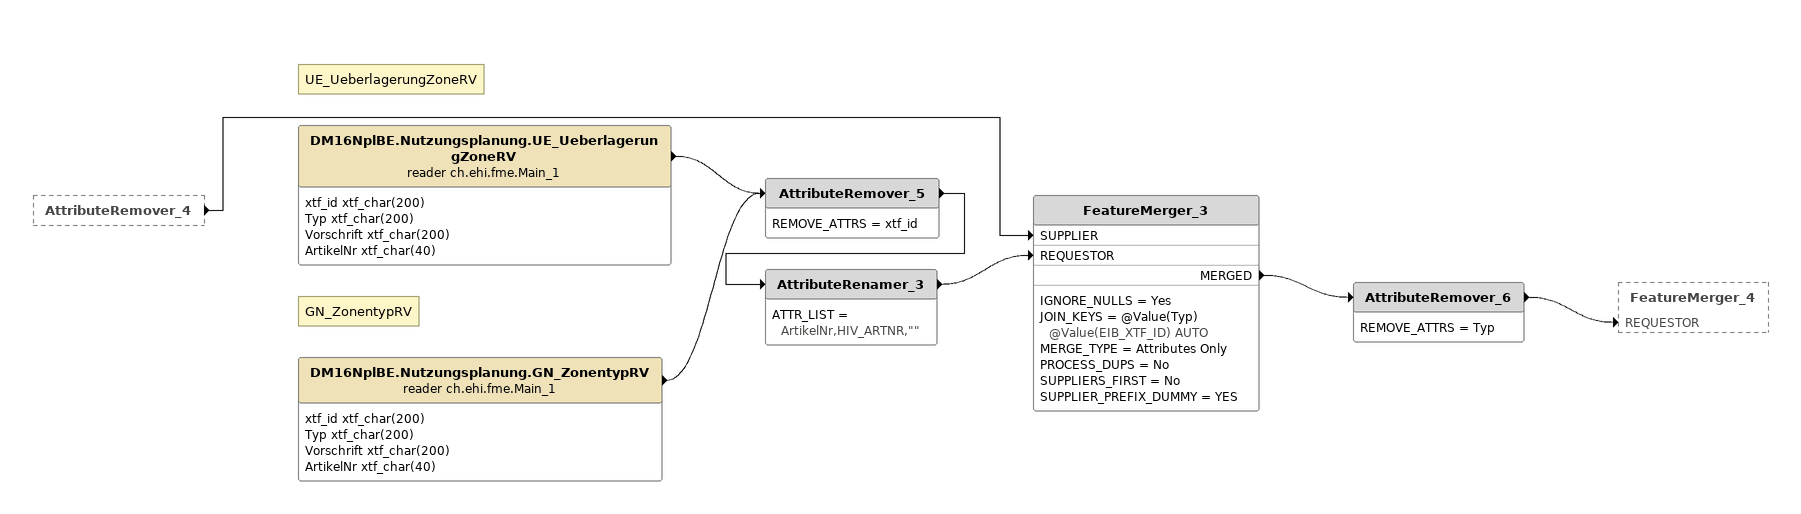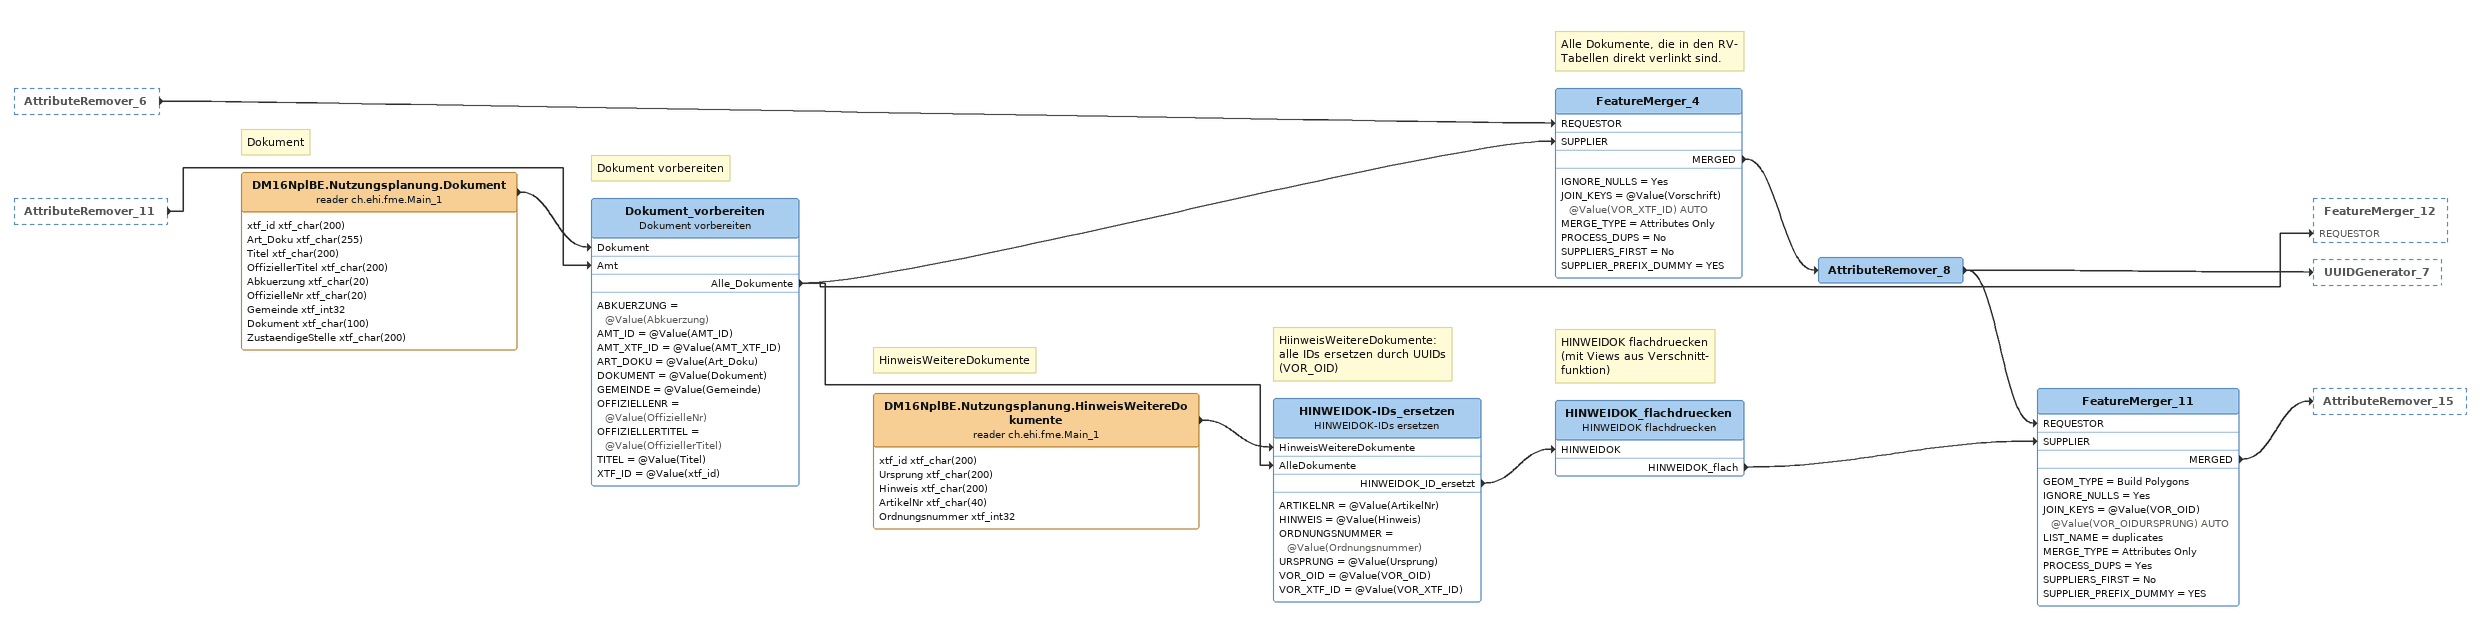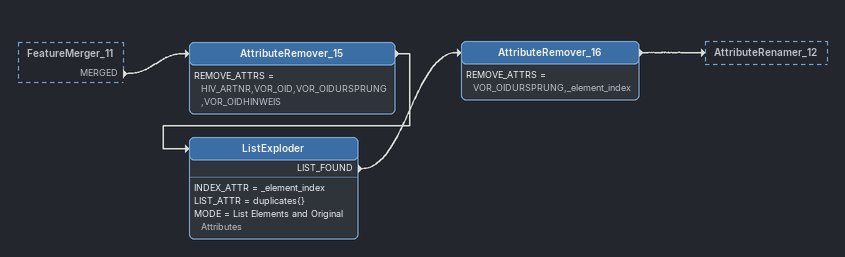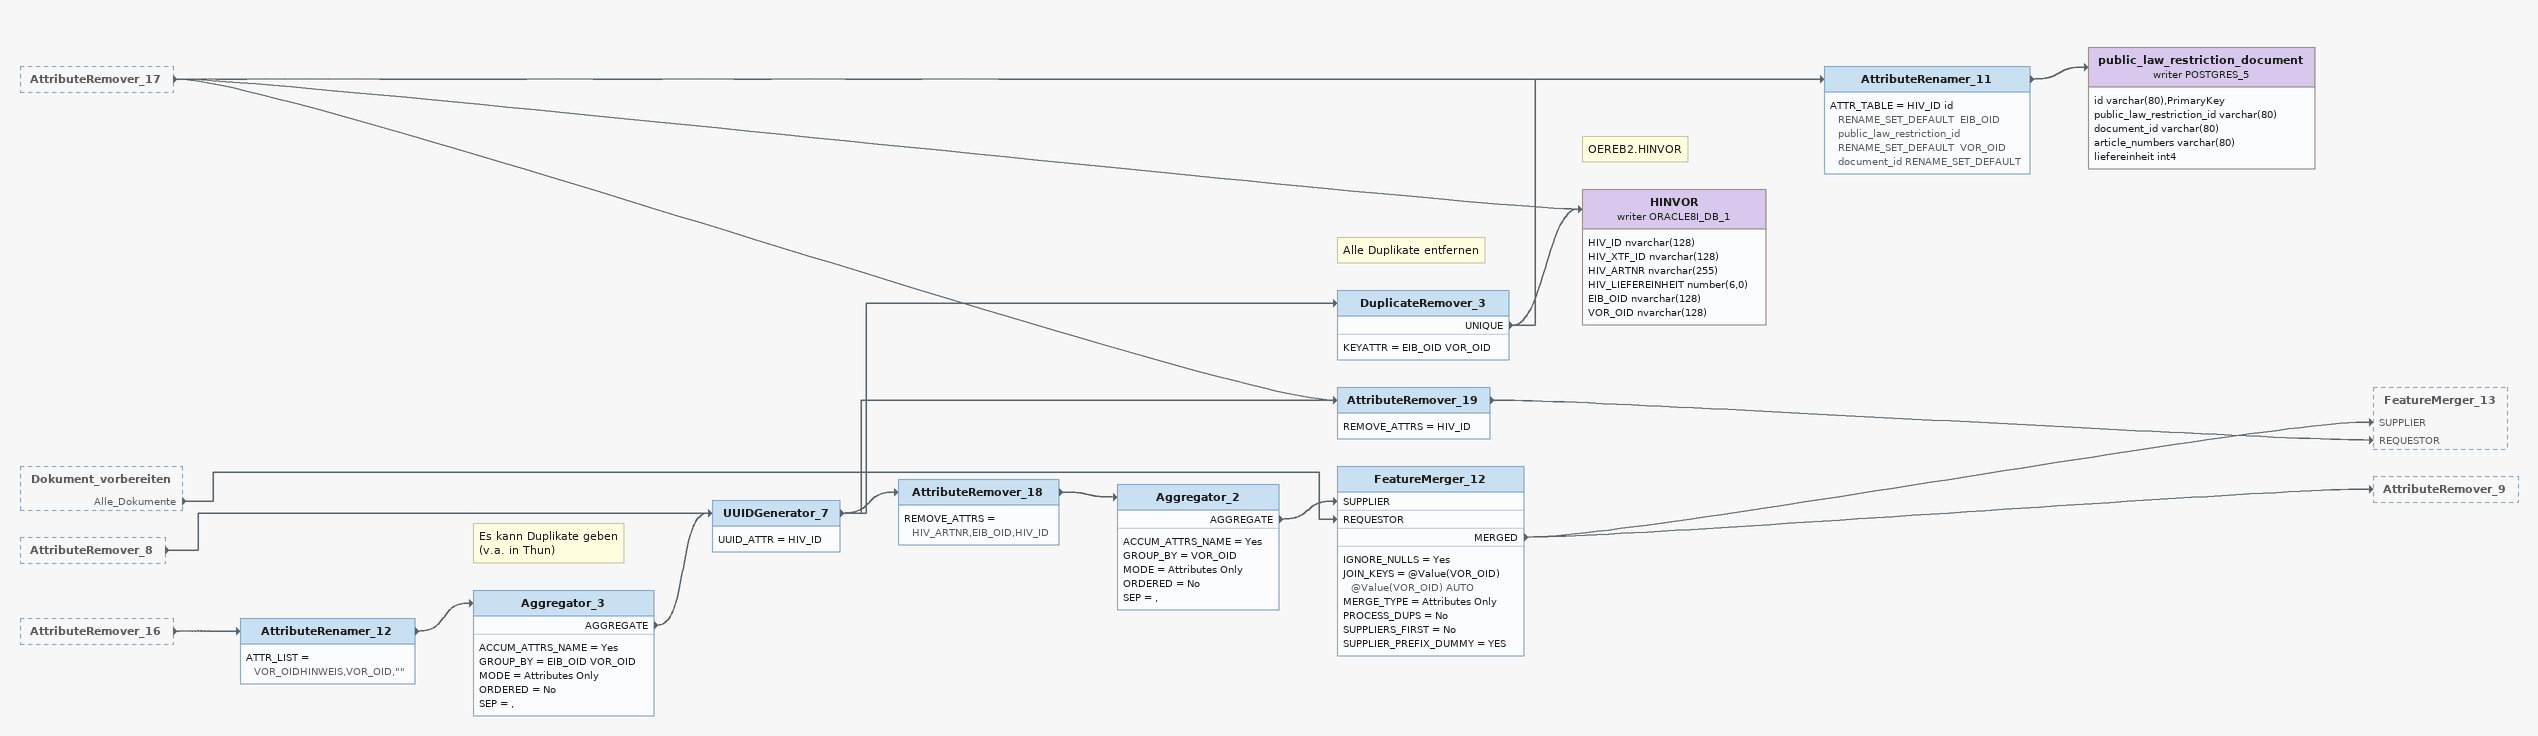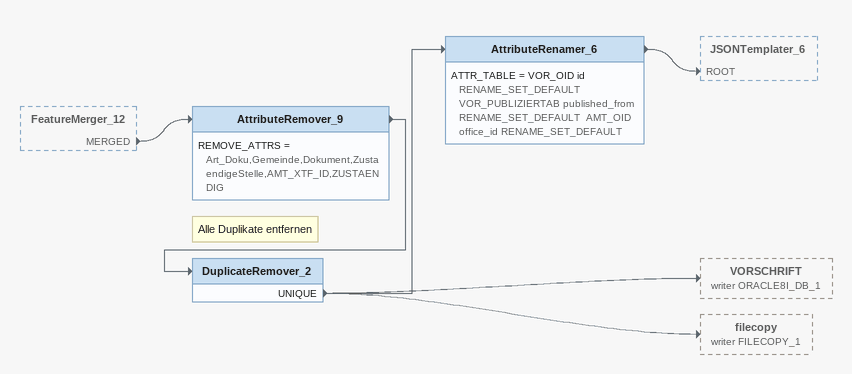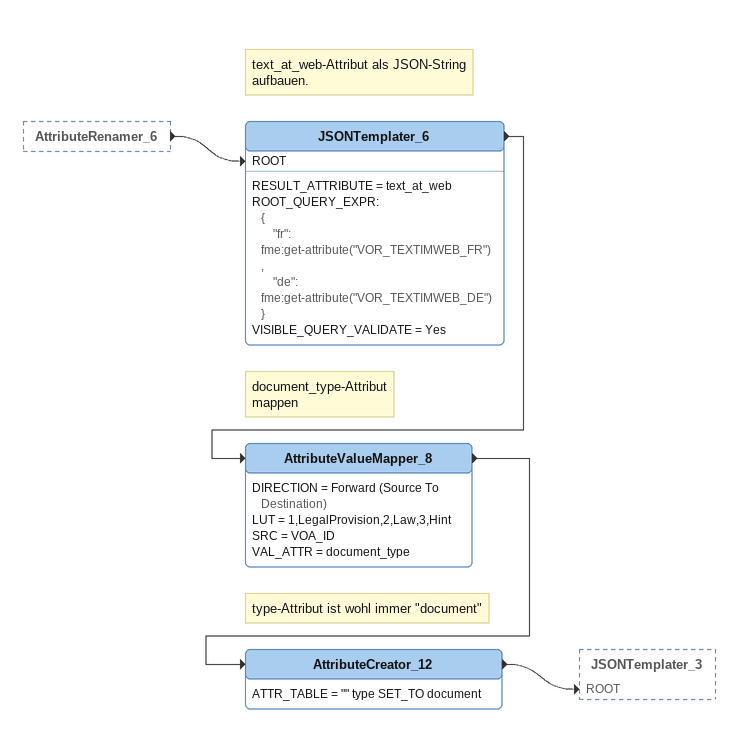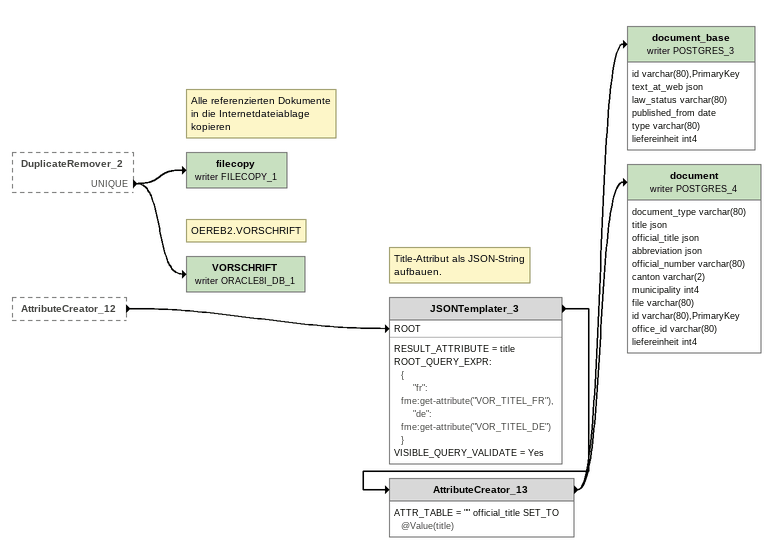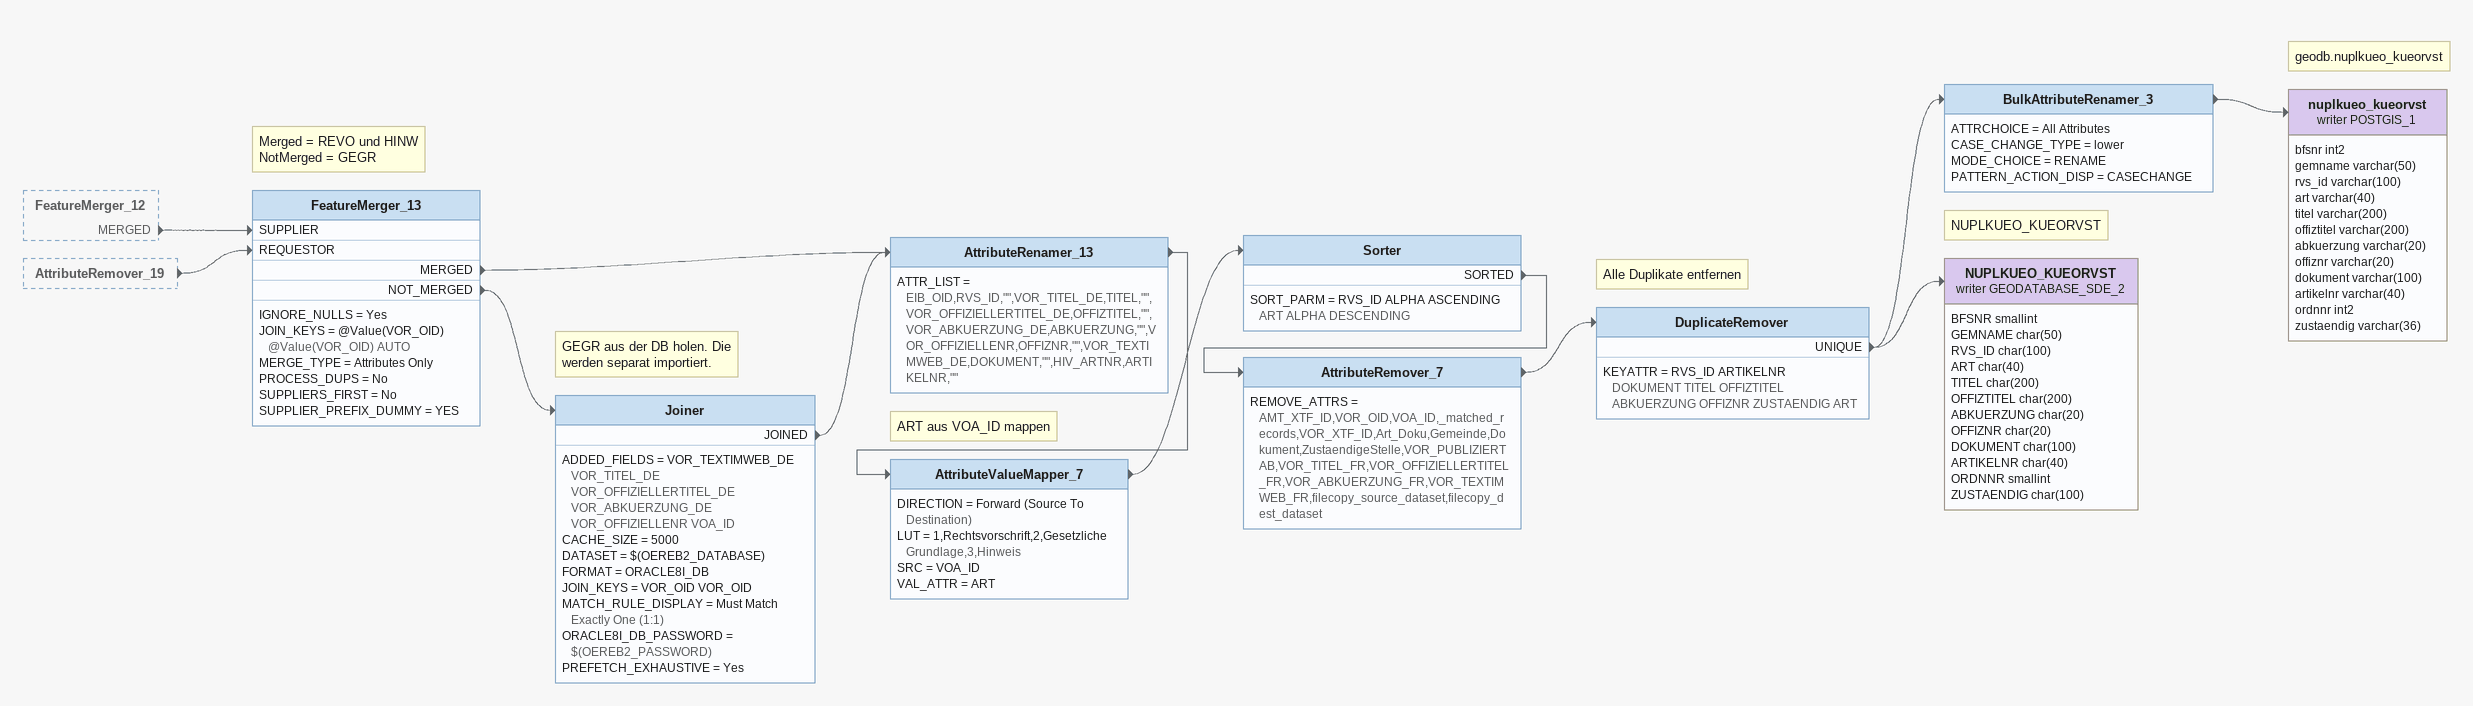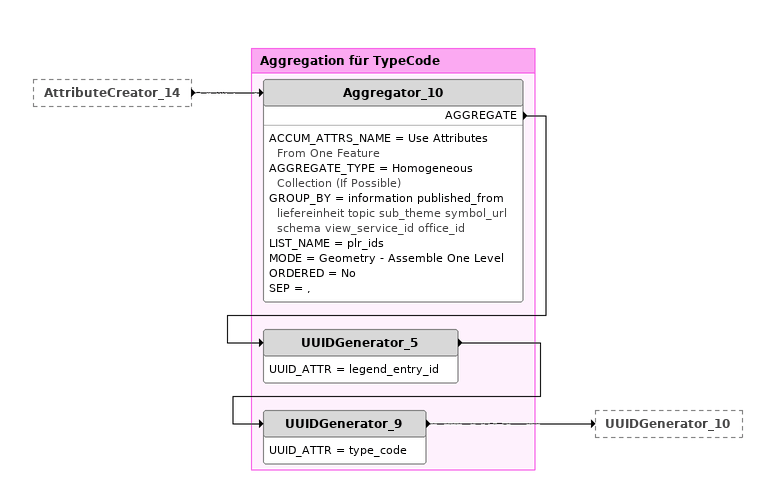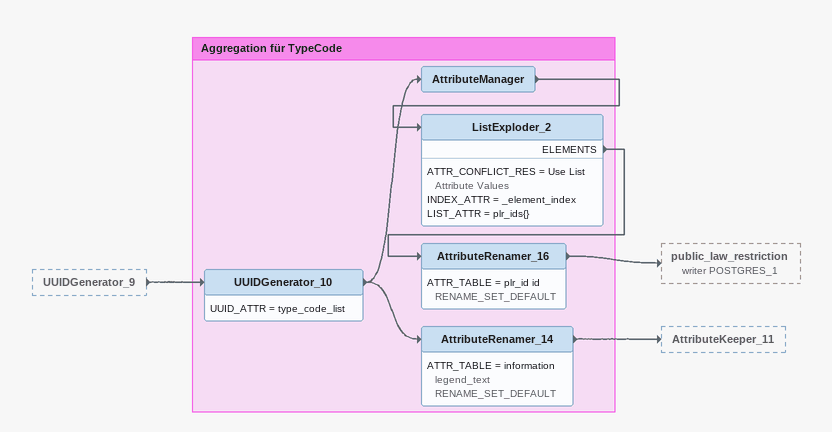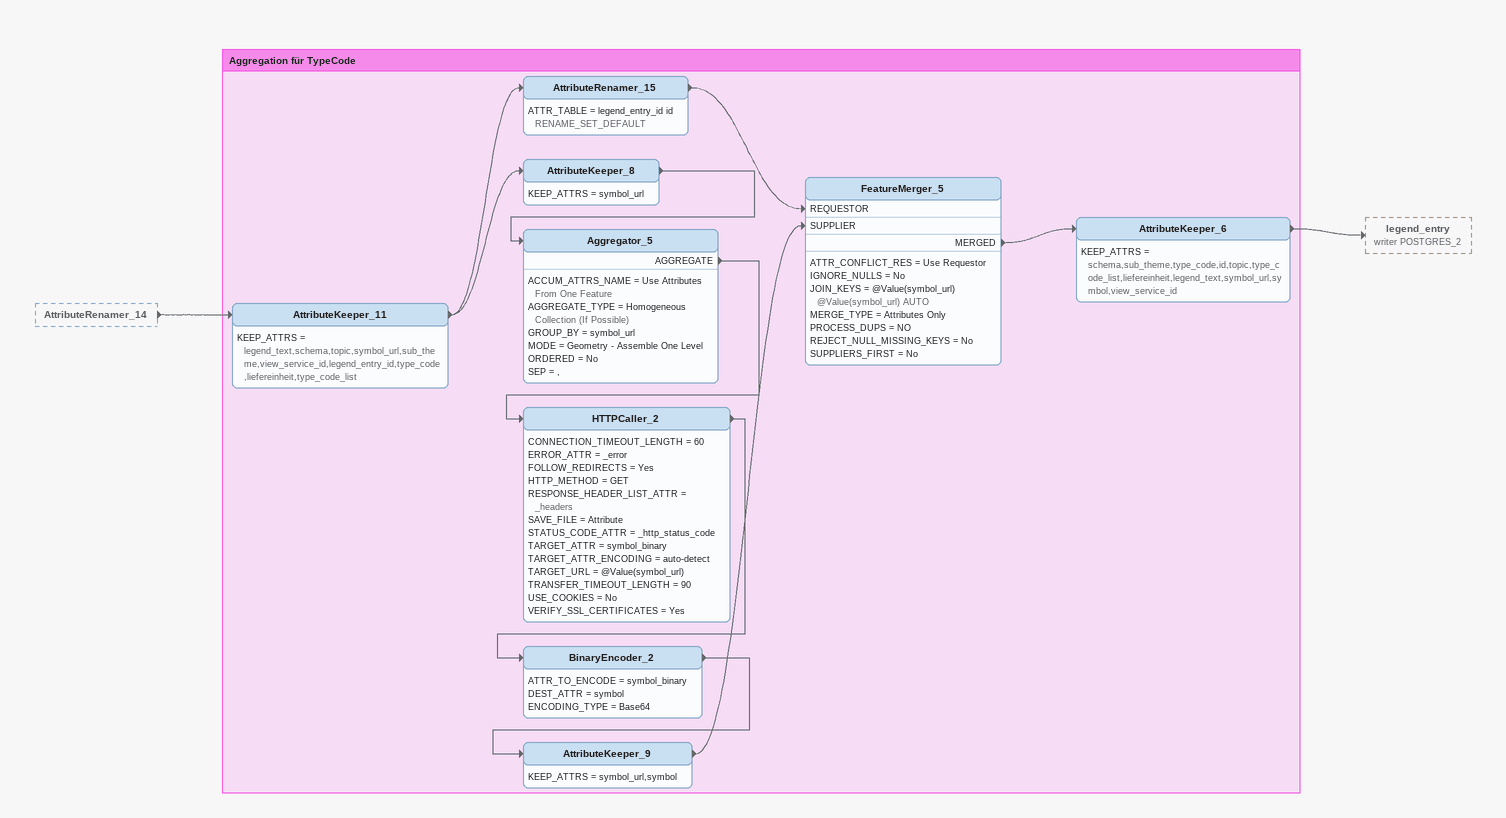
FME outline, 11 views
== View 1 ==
AttributeRemover_4 [outside]
    -> FeatureMerger_3 [SUPPLIER]
Note: UE_UeberlagerungZoneRV
DM16NplBE.Nutzungsplanung.UE_UeberlagerungZoneRV (reader ch.ehi.fme.Main_1)
    attributes: xtf_id xtf_char(200), Typ xtf_char(200), Vorschrift xtf_char(200), ArtikelNr xtf_char(40)
    -> AttributeRemover_5
Note: GN_ZonentypRV
DM16NplBE.Nutzungsplanung.GN_ZonentypRV (reader ch.ehi.fme.Main_1)
    attributes: xtf_id xtf_char(200), Typ xtf_char(200), Vorschrift xtf_char(200), ArtikelNr xtf_char(40)
    -> AttributeRemover_5
AttributeRemover_5
    REMOVE_ATTRS = xtf_id
    -> AttributeRenamer_3
AttributeRenamer_3
    ATTR_LIST = ArtikelNr,HIV_ARTNR,""
    -> FeatureMerger_3 [REQUESTOR]
FeatureMerger_3
    IGNORE_NULLS = Yes
    JOIN_KEYS = @Value(Typ) @Value(EIB_XTF_ID) AUTO
    MERGE_TYPE = Attributes Only
    PROCESS_DUPS = No
    SUPPLIERS_FIRST = No
    SUPPLIER_PREFIX_DUMMY = YES
    MERGED -> AttributeRemover_6
AttributeRemover_6
    REMOVE_ATTRS = Typ
    -> FeatureMerger_4 [REQUESTOR]

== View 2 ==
AttributeRemover_6 [outside]
    -> FeatureMerger_4 [REQUESTOR]
AttributeRemover_11 [outside]
    -> Dokument_vorbereiten [Amt]
Note: Dokument
DM16NplBE.Nutzungsplanung.Dokument (reader ch.ehi.fme.Main_1)
    attributes: xtf_id xtf_char(200), Art_Doku xtf_char(255), Titel xtf_char(200), OffiziellerTitel xtf_char(200), Abkuerzung xtf_char(20), OffizielleNr xtf_char(20), Gemeinde xtf_int32, Dokument xtf_char(100), ZustaendigeStelle xtf_char(200)
    -> Dokument_vorbereiten [Dokument]
Note: Dokument vorbereiten
Dokument_vorbereiten: Dokument vorbereiten
    ABKUERZUNG = @Value(Abkuerzung)
    AMT_ID = @Value(AMT_ID)
    AMT_XTF_ID = @Value(AMT_XTF_ID)
    ART_DOKU = @Value(Art_Doku)
    DOKUMENT = @Value(Dokument)
    GEMEINDE = @Value(Gemeinde)
    OFFIZIELLENR = @Value(OffizielleNr)
    OFFIZIELLERTITEL = @Value(OffiziellerTitel)
    TITEL = @Value(Titel)
    XTF_ID = @Value(xtf_id)
    Alle_Dokumente -> FeatureMerger_4 [SUPPLIER]
    Alle_Dokumente -> FeatureMerger_12 [REQUESTOR]
    Alle_Dokumente -> HINWEIDOK-IDs_ersetzen [AlleDokumente]
Note: Alle Dokumente, die in den RV- / Tabellen direkt verlinkt sind.
FeatureMerger_4
    IGNORE_NULLS = Yes
    JOIN_KEYS = @Value(Vorschrift) @Value(VOR_XTF_ID) AUTO
    MERGE_TYPE = Attributes Only
    PROCESS_DUPS = No
    SUPPLIERS_FIRST = No
    SUPPLIER_PREFIX_DUMMY = YES
    MERGED -> AttributeRemover_8
AttributeRemover_8
    -> FeatureMerger_11 [REQUESTOR]
    -> UUIDGenerator_7
Note: HinweisWeitereDokumente
DM16NplBE.Nutzungsplanung.HinweisWeitereDokumente (reader ch.ehi.fme.Main_1)
    attributes: xtf_id xtf_char(200), Ursprung xtf_char(200), Hinweis xtf_char(200), ArtikelNr xtf_char(40), Ordnungsnummer xtf_int32
    -> HINWEIDOK-IDs_ersetzen [HinweisWeitereDokumente]
Note: HiinweisWeitereDokumente: / alle IDs ersetzen durch UUIDs / (VOR_OID)
HINWEIDOK-IDs_ersetzen: HINWEIDOK-IDs ersetzen
    ARTIKELNR = @Value(ArtikelNr)
    HINWEIS = @Value(Hinweis)
    ORDNUNGSNUMMER = @Value(Ordnungsnummer)
    URSPRUNG = @Value(Ursprung)
    VOR_OID = @Value(VOR_OID)
    VOR_XTF_ID = @Value(VOR_XTF_ID)
    HINWEIDOK_ID_ersetzt -> HINWEIDOK_flachdruecken [HINWEIDOK]
Note: HINWEIDOK flachdruecken / (mit Views aus Verschnitt- / funktion)
HINWEIDOK_flachdruecken: HINWEIDOK flachdruecken
    HINWEIDOK_flach -> FeatureMerger_11 [SUPPLIER]
FeatureMerger_11
    GEOM_TYPE = Build Polygons
    IGNORE_NULLS = Yes
    JOIN_KEYS = @Value(VOR_OID) @Value(VOR_OIDURSPRUNG) AUTO
    LIST_NAME = duplicates
    MERGE_TYPE = Attributes Only
    PROCESS_DUPS = Yes
    SUPPLIERS_FIRST = No
    SUPPLIER_PREFIX_DUMMY = YES
    MERGED -> AttributeRemover_15

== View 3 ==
FeatureMerger_11 [outside]
    MERGED -> AttributeRemover_15
AttributeRemover_15
    REMOVE_ATTRS = HIV_ARTNR,VOR_OID,VOR_OIDURSPRUNG,VOR_OIDHINWEIS
    -> ListExploder
ListExploder
    INDEX_ATTR = _element_index
    LIST_ATTR = duplicates{}
    MODE = List Elements and Original Attributes
    LIST_FOUND -> AttributeRemover_16
AttributeRemover_16
    REMOVE_ATTRS = VOR_OIDURSPRUNG,_element_index
    -> AttributeRenamer_12

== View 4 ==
AttributeRemover_17 [outside]
    -> AttributeRemover_19
    -> HINVOR (writer ORACLE8I_DB_1)
    -> AttributeRenamer_11
Dokument_vorbereiten [outside]
    Alle_Dokumente -> FeatureMerger_12 [REQUESTOR]
AttributeRemover_8 [outside]
    -> UUIDGenerator_7
AttributeRemover_16 [outside]
    -> AttributeRenamer_12
AttributeRenamer_12
    ATTR_LIST = VOR_OIDHINWEIS,VOR_OID,""
    -> Aggregator_3
Note: Es kann Duplikate geben / (v.a. in Thun)
Aggregator_3
    ACCUM_ATTRS_NAME = Yes
    GROUP_BY = EIB_OID VOR_OID
    MODE = Attributes Only
    ORDERED = No
    SEP = ,
    AGGREGATE -> UUIDGenerator_7
UUIDGenerator_7
    UUID_ATTR = HIV_ID
    -> AttributeRemover_18
    -> AttributeRemover_19
    -> DuplicateRemover_3
Note: Alle Duplikate entfernen
DuplicateRemover_3
    KEYATTR = EIB_OID VOR_OID
    UNIQUE -> HINVOR (writer ORACLE8I_DB_1)
    UNIQUE -> AttributeRenamer_11
AttributeRenamer_11
    ATTR_TABLE = HIV_ID id RENAME_SET_DEFAULT  EIB_OID public_law_restriction_id RENAME_SET_DEFAULT  VOR_OID document_id RENAME_SET_DEFAULT
    -> public_law_restriction_document (writer POSTGRES_5)
public_law_restriction_document (writer POSTGRES_5)
    attributes: id varchar(80),PrimaryKey, public_law_restriction_id varchar(80), document_id varchar(80), article_numbers varchar(80), liefereinheit int4
Note: OEREB2.HINVOR
HINVOR (writer ORACLE8I_DB_1)
    attributes: HIV_ID nvarchar(128), HIV_XTF_ID nvarchar(128), HIV_ARTNR nvarchar(255), HIV_LIEFEREINHEIT number(6,0), EIB_OID nvarchar(128), VOR_OID nvarchar(128)
AttributeRemover_19
    REMOVE_ATTRS = HIV_ID
    -> FeatureMerger_13 [REQUESTOR]
AttributeRemover_18
    REMOVE_ATTRS = HIV_ARTNR,EIB_OID,HIV_ID
    -> Aggregator_2
Aggregator_2
    ACCUM_ATTRS_NAME = Yes
    GROUP_BY = VOR_OID
    MODE = Attributes Only
    ORDERED = No
    SEP = ,
    AGGREGATE -> FeatureMerger_12 [SUPPLIER]
FeatureMerger_12
    IGNORE_NULLS = Yes
    JOIN_KEYS = @Value(VOR_OID) @Value(VOR_OID) AUTO
    MERGE_TYPE = Attributes Only
    PROCESS_DUPS = No
    SUPPLIERS_FIRST = No
    SUPPLIER_PREFIX_DUMMY = YES
    MERGED -> FeatureMerger_13 [SUPPLIER]
    MERGED -> AttributeRemover_9

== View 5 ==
FeatureMerger_12 [outside]
    MERGED -> AttributeRemover_9
AttributeRemover_9
    REMOVE_ATTRS = Art_Doku,Gemeinde,Dokument,ZustaendigeStelle,AMT_XTF_ID,ZUSTAENDIG
    -> DuplicateRemover_2
Note: Alle Duplikate entfernen
DuplicateRemover_2
    UNIQUE -> VORSCHRIFT (writer ORACLE8I_DB_1)
    UNIQUE -> filecopy (writer FILECOPY_1)
    UNIQUE -> AttributeRenamer_6
AttributeRenamer_6
    ATTR_TABLE = VOR_OID id RENAME_SET_DEFAULT  VOR_PUBLIZIERTAB published_from RENAME_SET_DEFAULT  AMT_OID office_id RENAME_SET_DEFAULT
    -> JSONTemplater_6 [ROOT]

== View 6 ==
AttributeRenamer_6 [outside]
    -> JSONTemplater_6 [ROOT]
Note: text_at_web-Attribut als JSON-String / aufbauen.
JSONTemplater_6
    RESULT_ATTRIBUTE = text_at_web
    ROOT_QUERY_EXPR:
      {
          "fr": fme:get-attribute("VOR_TEXTIMWEB_FR"),
          "de": fme:get-attribute("VOR_TEXTIMWEB_DE")
      }
    VISIBLE_QUERY_VALIDATE = Yes
    -> AttributeValueMapper_8
Note: document_type-Attribut / mappen
AttributeValueMapper_8
    DIRECTION = Forward (Source To Destination)
    LUT = 1,LegalProvision,2,Law,3,Hint
    SRC = VOA_ID
    VAL_ATTR = document_type
    -> AttributeCreator_12
Note: type-Attribut ist wohl immer "document"
AttributeCreator_12
    ATTR_TABLE = "" type SET_TO document
    -> JSONTemplater_3 [ROOT]

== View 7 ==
DuplicateRemover_2 [outside]
    UNIQUE -> VORSCHRIFT (writer ORACLE8I_DB_1)
    UNIQUE -> filecopy (writer FILECOPY_1)
AttributeCreator_12 [outside]
    -> JSONTemplater_3 [ROOT]
Note: Title-Attribut als JSON-String / aufbauen.
JSONTemplater_3
    RESULT_ATTRIBUTE = title
    ROOT_QUERY_EXPR:
      {
          "fr": fme:get-attribute("VOR_TITEL_FR"),
          "de": fme:get-attribute("VOR_TITEL_DE")
      }
    VISIBLE_QUERY_VALIDATE = Yes
    -> AttributeCreator_13
AttributeCreator_13
    ATTR_TABLE = "" official_title SET_TO @Value(title)
    -> document_base (writer POSTGRES_3)
    -> document (writer POSTGRES_4)
document_base (writer POSTGRES_3)
    attributes: id varchar(80),PrimaryKey, text_at_web json, law_status varchar(80), published_from date, type varchar(80), liefereinheit int4
document (writer POSTGRES_4)
    attributes: document_type varchar(80), title json, official_title json, abbreviation json, official_number varchar(80), canton varchar(2), municipality int4, file varchar(80), id varchar(80),PrimaryKey, office_id varchar(80), liefereinheit int4
Note: Alle referenzierten Dokumente / in die Internetdateiablage / kopieren
filecopy (writer FILECOPY_1)
Note: OEREB2.VORSCHRIFT
VORSCHRIFT (writer ORACLE8I_DB_1)

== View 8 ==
FeatureMerger_12 [outside]
    MERGED -> FeatureMerger_13 [SUPPLIER]
AttributeRemover_19 [outside]
    -> FeatureMerger_13 [REQUESTOR]
Note: Merged = REVO und HINW / NotMerged = GEGR
FeatureMerger_13
    IGNORE_NULLS = Yes
    JOIN_KEYS = @Value(VOR_OID) @Value(VOR_OID) AUTO
    MERGE_TYPE = Attributes Only
    PROCESS_DUPS = No
    SUPPLIERS_FIRST = No
    SUPPLIER_PREFIX_DUMMY = YES
    MERGED -> AttributeRenamer_13
    NOT_MERGED -> Joiner
Note: GEGR aus der DB holen. Die / werden separat importiert.
Joiner
    ADDED_FIELDS = VOR_TEXTIMWEB_DE VOR_TITEL_DE VOR_OFFIZIELLERTITEL_DE VOR_ABKUERZUNG_DE VOR_OFFIZIELLENR VOA_ID
    CACHE_SIZE = 5000
    DATASET = $(OEREB2_DATABASE)
    FORMAT = ORACLE8I_DB
    JOIN_KEYS = VOR_OID VOR_OID
    MATCH_RULE_DISPLAY = Must Match Exactly One (1:1)
    ORACLE8I_DB_PASSWORD = $(OEREB2_PASSWORD)
    PREFETCH_EXHAUSTIVE = Yes
    JOINED -> AttributeRenamer_13
AttributeRenamer_13
    ATTR_LIST = EIB_OID,RVS_ID,"",VOR_TITEL_DE,TITEL,"",VOR_OFFIZIELLERTITEL_DE,OFFIZTITEL,"",VOR_ABKUERZUNG_DE,ABKUERZUNG,"",VOR_OFFIZIELLENR,OFFIZNR,"",VOR_TEXTIMWEB_DE,DOKUMENT,"",HIV_ARTNR,ARTIKELNR,""
    -> AttributeValueMapper_7
Note: ART aus VOA_ID mappen
AttributeValueMapper_7
    DIRECTION = Forward (Source To Destination)
    LUT = 1,Rechtsvorschrift,2,Gesetzliche Grundlage,3,Hinweis
    SRC = VOA_ID
    VAL_ATTR = ART
    -> Sorter
Sorter
    SORT_PARM = RVS_ID ALPHA ASCENDING ART ALPHA DESCENDING
    SORTED -> AttributeRemover_7
AttributeRemover_7
    REMOVE_ATTRS = AMT_XTF_ID,VOR_OID,VOA_ID,_matched_records,VOR_XTF_ID,Art_Doku,Gemeinde,Dokument,ZustaendigeStelle,VOR_PUBLIZIERTAB,VOR_TITEL_FR,VOR_OFFIZIELLERTITEL_FR,VOR_ABKUERZUNG_FR,VOR_TEXTIMWEB_FR,filecopy_source_dataset,filecopy_dest_dataset
    -> DuplicateRemover
Note: Alle Duplikate entfernen
DuplicateRemover
    KEYATTR = RVS_ID ARTIKELNR DOKUMENT TITEL OFFIZTITEL ABKUERZUNG OFFIZNR ZUSTAENDIG ART
    UNIQUE -> NUPLKUEO_KUEORVST (writer GEODATABASE_SDE_2)
    UNIQUE -> BulkAttributeRenamer_3
BulkAttributeRenamer_3
    ATTRCHOICE = All Attributes
    CASE_CHANGE_TYPE = lower
    MODE_CHOICE = RENAME
    PATTERN_ACTION_DISP = CASECHANGE
    -> nuplkueo_kueorvst (writer POSTGIS_1)
Note: geodb.nuplkueo_kueorvst
nuplkueo_kueorvst (writer POSTGIS_1)
    attributes: bfsnr int2, gemname varchar(50), rvs_id varchar(100), art varchar(40), titel varchar(200), offiztitel varchar(200), abkuerzung varchar(20), offiznr varchar(20), dokument varchar(100), artikelnr varchar(40), ordnnr int2, zustaendig varchar(36)
Note: NUPLKUEO_KUEORVST
NUPLKUEO_KUEORVST (writer GEODATABASE_SDE_2)
    attributes: BFSNR smallint, GEMNAME char(50), RVS_ID char(100), ART char(40), TITEL char(200), OFFIZTITEL char(200), ABKUERZUNG char(20), OFFIZNR char(20), DOKUMENT char(100), ARTIKELNR char(40), ORDNNR smallint, ZUSTAENDIG char(100)

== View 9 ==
AttributeCreator_14 [outside]
    -> Aggregator_10

Bookmark: Aggregation für TypeCode
Aggregator_10
    ACCUM_ATTRS_NAME = Use Attributes From One Feature
    AGGREGATE_TYPE = Homogeneous Collection (If Possible)
    GROUP_BY = information published_from liefereinheit topic sub_theme symbol_url schema view_service_id office_id
    LIST_NAME = plr_ids
    MODE = Geometry - Assemble One Level
    ORDERED = No
    SEP = ,
    AGGREGATE -> UUIDGenerator_5
UUIDGenerator_5
    UUID_ATTR = legend_entry_id
    -> UUIDGenerator_9
UUIDGenerator_9
    UUID_ATTR = type_code
    -> UUIDGenerator_10

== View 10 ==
UUIDGenerator_9 [outside]
    -> UUIDGenerator_10

Bookmark: Aggregation für TypeCode
UUIDGenerator_10
    UUID_ATTR = type_code_list
    -> AttributeManager
    -> AttributeRenamer_14
AttributeManager
    -> ListExploder_2
ListExploder_2
    ATTR_CONFLICT_RES = Use List Attribute Values
    INDEX_ATTR = _element_index
    LIST_ATTR = plr_ids{}
    ELEMENTS -> AttributeRenamer_16
AttributeRenamer_16
    ATTR_TABLE = plr_id id RENAME_SET_DEFAULT
    -> public_law_restriction (writer POSTGRES_1)
AttributeRenamer_14
    ATTR_TABLE = information legend_text RENAME_SET_DEFAULT
    -> AttributeKeeper_11

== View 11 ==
AttributeRenamer_14 [outside]
    -> AttributeKeeper_11

Bookmark: Aggregation für TypeCode
AttributeKeeper_11
    KEEP_ATTRS = legend_text,schema,topic,symbol_url,sub_theme,view_service_id,legend_entry_id,type_code,liefereinheit,type_code_list
    -> AttributeRenamer_15
    -> AttributeKeeper_8
AttributeRenamer_15
    ATTR_TABLE = legend_entry_id id RENAME_SET_DEFAULT
    -> FeatureMerger_5 [REQUESTOR]
AttributeKeeper_8
    KEEP_ATTRS = symbol_url
    -> Aggregator_5
Aggregator_5
    ACCUM_ATTRS_NAME = Use Attributes From One Feature
    AGGREGATE_TYPE = Homogeneous Collection (If Possible)
    GROUP_BY = symbol_url
    MODE = Geometry - Assemble One Level
    ORDERED = No
    SEP = ,
    AGGREGATE -> HTTPCaller_2
HTTPCaller_2
    CONNECTION_TIMEOUT_LENGTH = 60
    ERROR_ATTR = _error
    FOLLOW_REDIRECTS = Yes
    HTTP_METHOD = GET
    RESPONSE_HEADER_LIST_ATTR = _headers
    SAVE_FILE = Attribute
    STATUS_CODE_ATTR = _http_status_code
    TARGET_ATTR = symbol_binary
    TARGET_ATTR_ENCODING = auto-detect
    TARGET_URL = @Value(symbol_url)
    TRANSFER_TIMEOUT_LENGTH = 90
    USE_COOKIES = No
    VERIFY_SSL_CERTIFICATES = Yes
    -> BinaryEncoder_2
BinaryEncoder_2
    ATTR_TO_ENCODE = symbol_binary
    DEST_ATTR = symbol
    ENCODING_TYPE = Base64
    -> AttributeKeeper_9
AttributeKeeper_9
    KEEP_ATTRS = symbol_url,symbol
    -> FeatureMerger_5 [SUPPLIER]
FeatureMerger_5
    ATTR_CONFLICT_RES = Use Requestor
    IGNORE_NULLS = No
    JOIN_KEYS = @Value(symbol_url) @Value(symbol_url) AUTO
    MERGE_TYPE = Attributes Only
    PROCESS_DUPS = NO
    REJECT_NULL_MISSING_KEYS = No
    SUPPLIERS_FIRST = No
    MERGED -> AttributeKeeper_6
AttributeKeeper_6
    KEEP_ATTRS = schema,sub_theme,type_code,id,topic,type_code_list,liefereinheit,legend_text,symbol_url,symbol,view_service_id
    -> legend_entry (writer POSTGRES_2)
